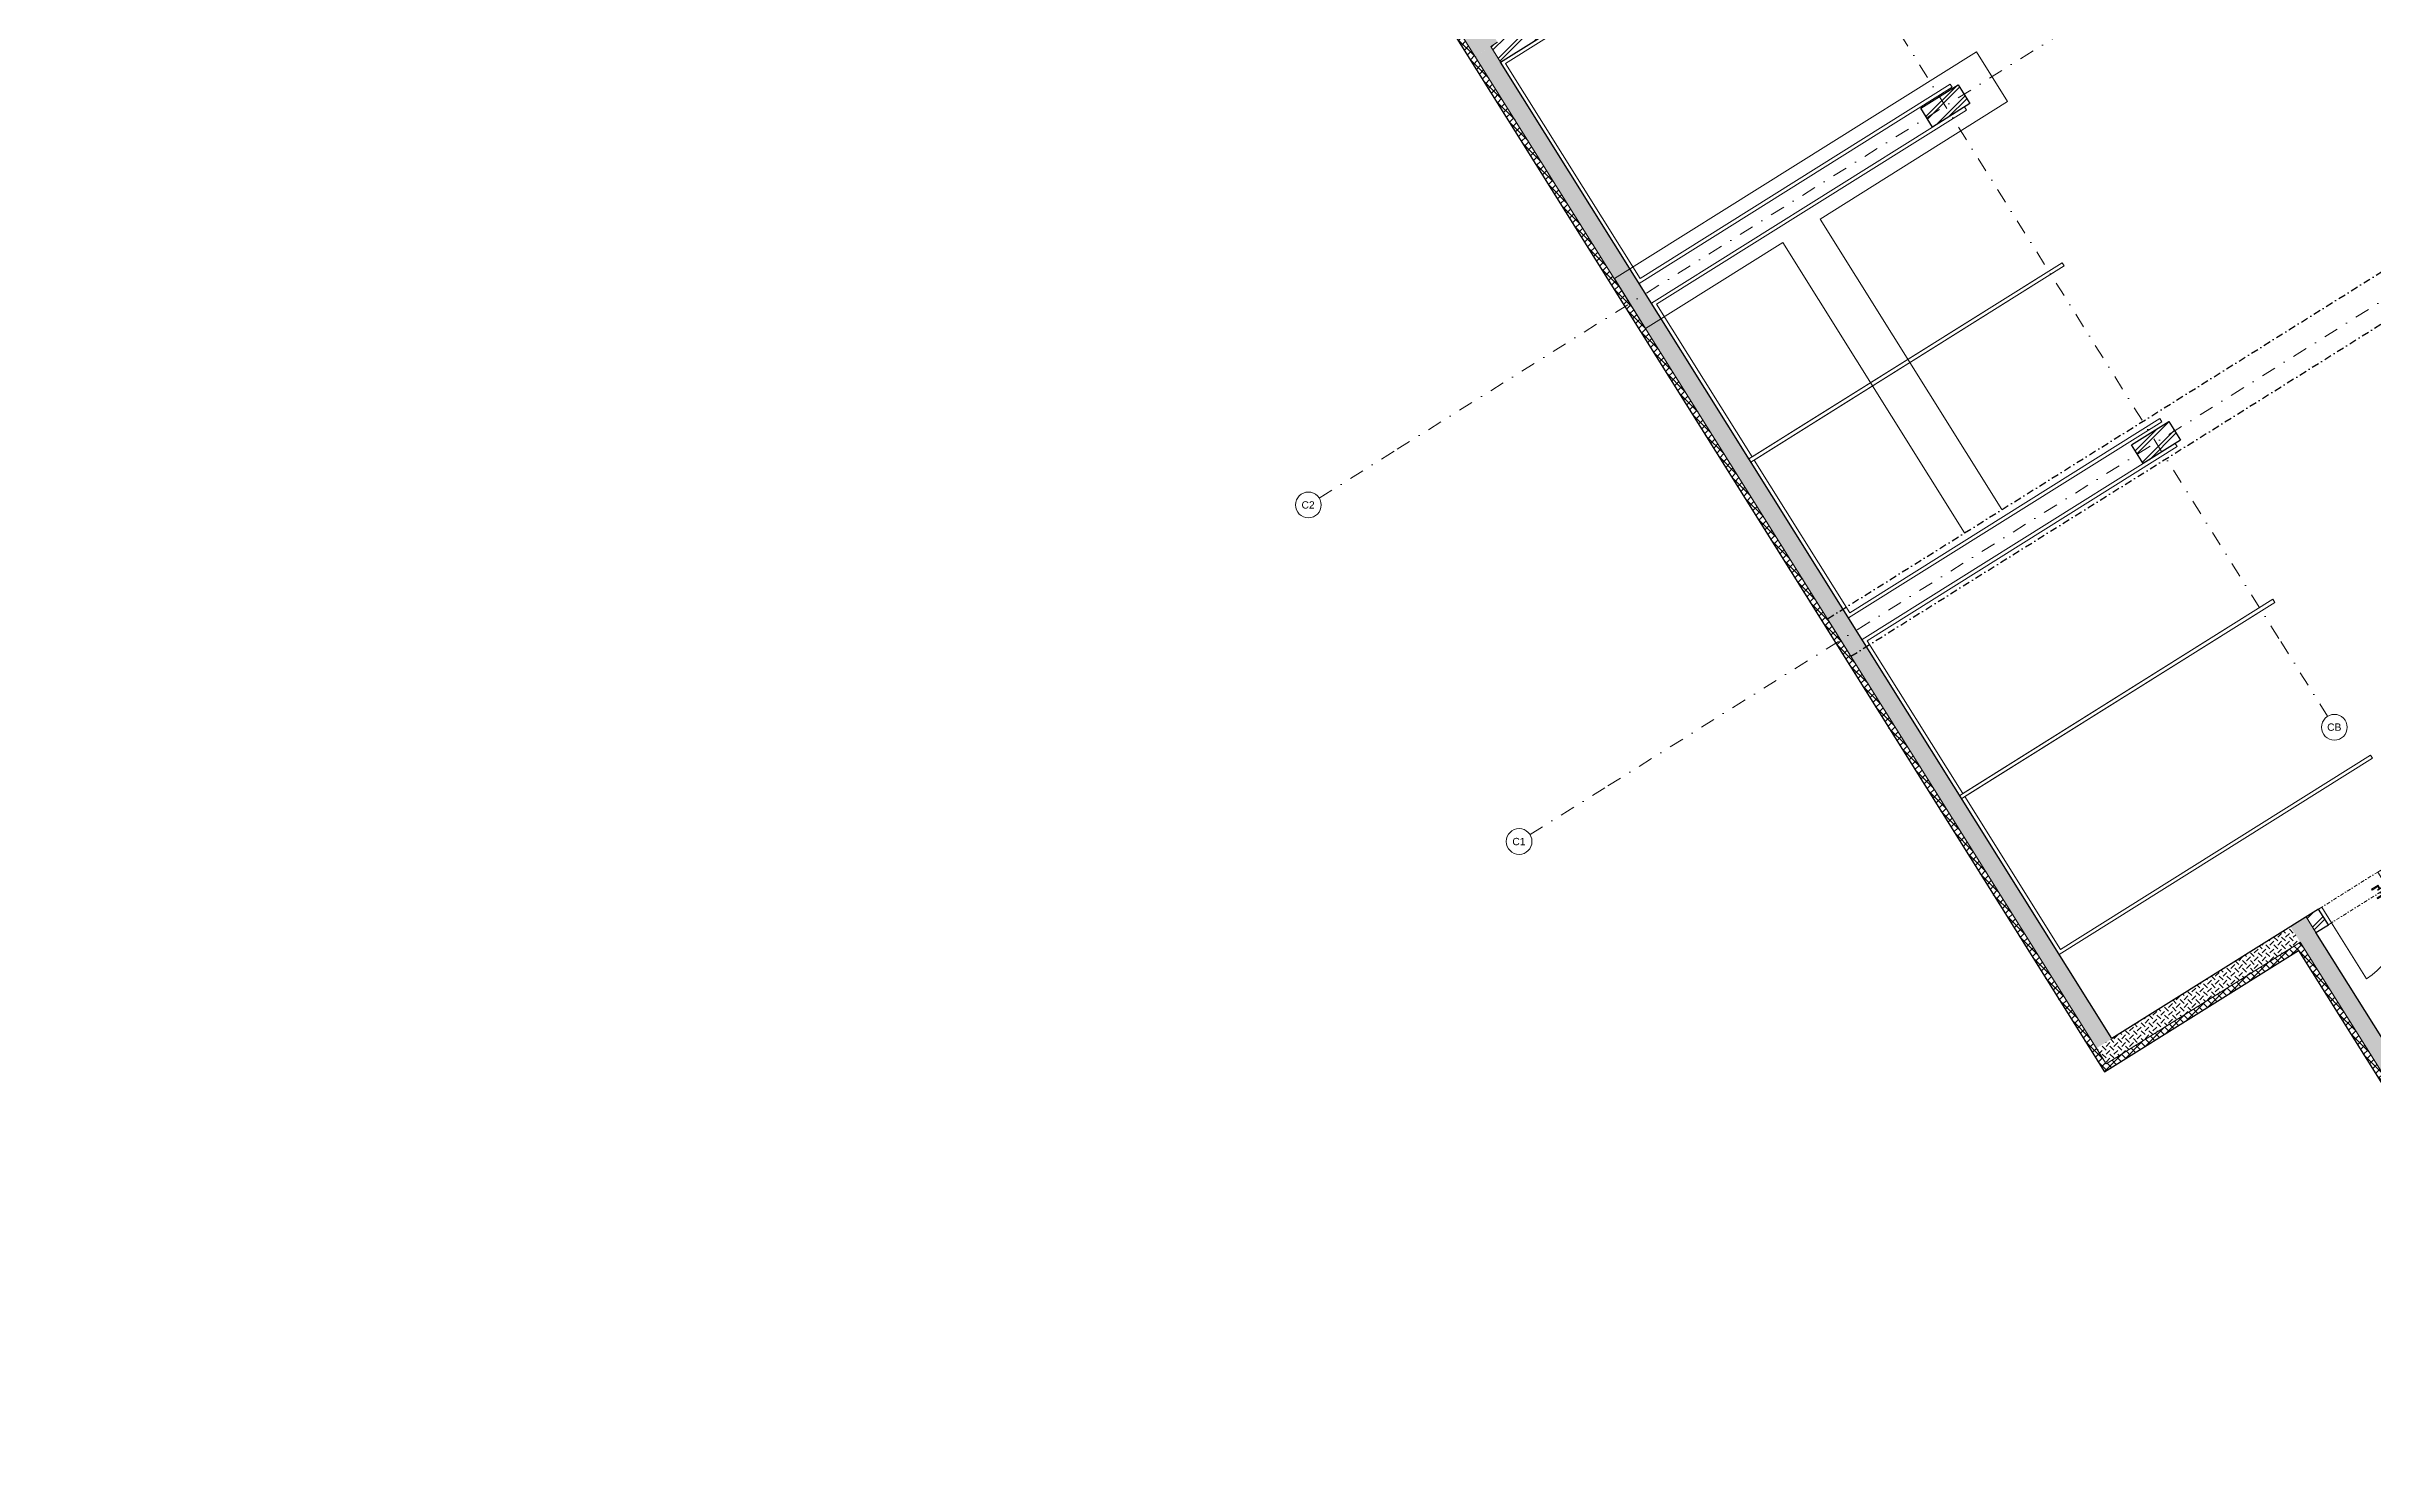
# Model space of a CAD drawing. Header units: millimetres. Extents: x -45447 to 28320, y -3247 to 72859.
# Drawn here: x -41583 to -9940, y 5547 to 24840 of the extents above; entities that cross this region are included whole.
import ezdxf

# ---------------------------------------------------------------- set-up
doc = ezdxf.new("R2010")
doc.units = ezdxf.units.MM
for name, pattern in [('HA_DashDot_10mm-S3mm', [500, 200, -150, 0, -150]), ('HA_DashDot_2_2mm-S0_6mm', [110, 50, -30, 0, -30]), ('HA_DashDot_4mm-S1mm', [200, 100, -50, 0, -50])]:
    doc.linetypes.add(name, pattern=pattern)
for name, color, linetype, lineweight in [('-UNDERLAY_A-DOOR-____-OTLN', 252, 'Continuous', 9), ('-UNDERLAY_A-DOOR-FRAM-MCUT', 252, 'Continuous', 9), ('-UNDERLAY_A-FLOR-____-OTLN', 252, 'Continuous', 9), ('-UNDERLAY_A-FLOR-____-OVHD', 252, 'HA_DashDot_4mm-S1mm', 25), ('-UNDERLAY_A-WALL-____-MCUT', 252, 'Continuous', 9), ('-UNDERLAY_A-WALL-____-PATT', 252, 'Continuous', 25), ('-UNDERLAY_C-PRKG-____-OTLN', 252, 'Continuous', 9), ('-UNDERLAY_I-WALL-____-MCUT', 252, 'Continuous', 25), ('-UNDERLAY_S-BEAM-____-OTLN', 252, 'Continuous', 9), ('-UNDERLAY_S-COLS-____-MCUT', 252, 'Continuous', 25), ('-UNDERLAY_S-COLS-____-OTLN', 252, 'Continuous', 9), ('-UNDERLAY_S-GRID-____-IDEN', 252, 'Continuous', 9), ('-UNDERLAY_S-GRID-____-OTLN', 252, 'Continuous', 5), ('A-DOOR-____-MCUT', 252, 'HA_DashDot_2_2mm-S0_6mm', 9), ('A-DOOR-____-OTLN', 252, 'Continuous', 9), ('C-PRKG-____-OTLN', 252, 'Continuous', 5)]:
    doc.layers.add(name, color=color, linetype=linetype, lineweight=lineweight)
doc.styles.add('Arial_1', font='arial.ttf', dxfattribs={"height": 100})
pattern_1 = [(45, (0, 0), (0, 106.06602), [75, -75]), (135, (0, 56.066), (-106.06602, 7e-15), [75, -75])]
pattern_2 = [(45, (0, 0), (-125.7236, 125.7236), []), (45, (0, 190.5), (-125.7236, 125.7236), [])]
pattern_3 = [(45, (0, 0), (-53.03301, 53.03301), []), (135, (0, 0), (-53.03301, -53.03301), [])]

# ---------------------------------------------------------------- blocks, each defined once
blk = doc.blocks.new('HA_sCO_Rectangle - 300X600-V6-1PP')
at = {"layer": '-UNDERLAY_S-COLS-____-OTLN', "lineweight": 5}
h = blk.add_hatch(dxfattribs=at)
h.set_pattern_fill('FP_11', color=256, style=0, pattern_type=2)
h.set_pattern_definition([(102.939, (28734.08, 601.8), (-173.2855, -39.8118), []), (102.939, (28572.63, 702.92), (-173.2855, -39.8118), [])])
h.paths.add_polyline_path([(150, -300), (150, 300), (-150, 300), (-150, -300)])
at = {"layer": '-UNDERLAY_S-COLS-____-MCUT'}
for p, q in [((-150, 300), (150, 300)), ((-150, -300), (-150, 300)), ((150, 300), (150, -300)), ((150, -300), (-150, -300))]:
    blk.add_line(p, q, dxfattribs=at)
blk = doc.blocks.new('HA_sCO_Rectangle - 300X600-V7-1PP')
at = {"layer": '-UNDERLAY_S-COLS-____-OTLN', "lineweight": 5}
h = blk.add_hatch(dxfattribs=at)
h.set_pattern_fill('FP_12', color=256, style=0, pattern_type=2)
h.set_pattern_definition([(102.939, (23334.08, 601.8), (-173.2855, -39.8118), []), (102.939, (23172.63, 702.92), (-173.2855, -39.8118), [])])
h.paths.add_polyline_path([(150, -300), (150, 300), (-150, 300), (-150, -300)])
at = {"layer": '-UNDERLAY_S-COLS-____-MCUT'}
for p, q in [((-150, 300), (150, 300)), ((-150, -300), (-150, 300)), ((150, 300), (150, -300)), ((150, -300), (-150, -300))]:
    blk.add_line(p, q, dxfattribs=at)
blk = doc.blocks.new('HA_PA_Perpendicular_SingleStall - Generic-V9-1PP')
at = {"layer": 'C-PRKG-____-OTLN'}
for p, q in [((-25, 25), (-25, -5000)), ((2525, 25), (2525, -4485)), ((25, -25), (2475, -25)), ((25, -5000), (25, -25)), ((2475, -25), (2475, -5000)), ((-25, -5000), (25, -5000)), ((2525, -5000), (2475, -5000))]:
    blk.add_line(p, q, dxfattribs=at)
blk = doc.blocks.new('HA_PA_Perpendicular_SingleStall - Generic-1370711-1PP')
at = {"layer": 'C-PRKG-____-OTLN'}
for p, q in [((-25, 25), (-25, -5000)), ((2525, 25), (2525, -5000)), ((25, -25), (2475, -25)), ((25, -5000), (25, -25)), ((2475, -25), (2475, -5000)), ((-25, -5000), (25, -5000)), ((2525, -5000), (2475, -5000))]:
    blk.add_line(p, q, dxfattribs=at)
blk = doc.blocks.new('HA_PA_Perpendicular_SingleStall - Generic-1371193-1PP')
at = {"layer": 'C-PRKG-____-OTLN'}
for p, q in [((-25, 5000), (-25, 4910)), ((25, 5000), (-25, 5000)), ((25, 25), (25, 5000)), ((3475, 5000), (3525, 5000)), ((3475, 5000), (3475, 25)), ((3525, 5000), (3525, -25)), ((3475, 25), (25, 25))]:
    blk.add_line(p, q, dxfattribs=at)
blk = doc.blocks.new('HA_DR_Single_Swing_Solid - In_900x1970_SKLEP-1383483-1PP')
at = {"layer": '-UNDERLAY_A-DOOR-FRAM-MCUT'}
for p, q in [((-500, -125), (-500, 125)), ((-500, 125), (-450, 125)), ((-450, 125), (-450, -125)), ((450, 125), (500, 125)), ((450, -125), (450, 125)), ((500, 125), (500, -125)), ((-450, -125), (-500, -125)), ((500, -125), (450, -125))]:
    blk.add_line(p, q, dxfattribs=at)
at = {"layer": 'A-DOOR-____-MCUT'}
for p, q in [((-450, 125), (450, 125)), ((-450, -125), (450, -125))]:
    blk.add_line(p, q, dxfattribs=at)
at = {"layer": 'A-DOOR-____-OTLN', "lineweight": 5}
blk.add_line((450, 1025), (450, 125), dxfattribs=at)
at = {"layer": 'A-DOOR-____-OTLN'}
for p, q in [((-380, 133), (-320, 133)), ((-380, 133), (-380, 125)), ((-320, 125), (-380, 125)), ((-380, 85), (-320, 85)), ((-380, 85), (-380, 77)), ((-320, 77), (-380, 77)), ((-358, 182), (-358, 133)), ((-255, 182), (-358, 182)), ((-358, 77), (-358, 27)), ((-358, 27), (-255, 27)), ((-343, 133), (-343, 167)), ((-343, 167), (-255, 167)), ((-343, 42), (-343, 77)), ((-255, 42), (-343, 42)), ((-320, 125), (-320, 133)), ((-320, 77), (-320, 85)), ((-255, 182), (-255, 167)), ((-255, 42), (-255, 27))]:
    blk.add_line(p, q, dxfattribs=at)
at = {"layer": 'A-DOOR-____-OTLN', "lineweight": 5}
blk.add_arc((450, 125), 900, 90, 180, dxfattribs=at)
at = {"layer": 'A-DOOR-____-OTLN'}
for points in [[(-343, 167), (-343, 167), (-343, 168), (-343, 168), (-343, 168), (-344, 169), (-344, 169), (-345, 170), (-345, 170), (-346, 171), (-347, 172), (-347, 172), (-348, 173), (-348, 173), (-349, 174), (-349, 174), (-350, 175), (-350, 175), (-350, 175), (-351, 176), (-351, 176), (-352, 177), (-352, 177), (-353, 178), (-353, 178), (-354, 179), (-354, 179), (-355, 180), (-355, 180), (-356, 181), (-356, 181), (-357, 182), (-357, 182), (-357, 182), (-358, 182), (-358, 182)], [(-358, 27), (-358, 27), (-357, 28), (-357, 28), (-357, 28), (-356, 29), (-356, 29), (-355, 30), (-355, 30), (-354, 31), (-353, 32), (-353, 32), (-352, 33), (-352, 33), (-351, 34), (-351, 34), (-350, 35), (-350, 35), (-350, 35), (-349, 36), (-349, 36), (-348, 37), (-348, 37), (-347, 38), (-347, 38), (-346, 39), (-346, 39), (-345, 40), (-345, 40), (-344, 41), (-344, 41), (-343, 42), (-343, 42), (-343, 42), (-343, 42), (-343, 42)]]:
    blk.add_open_spline(points, degree=3, knots=[0, 0, 0, 0, 0.083333, 0.125, 0.166667, 0.208333, 0.229167, 0.25, 0.291667, 0.333333, 0.354167, 0.375, 0.395833, 0.416667, 0.4375, 0.458333, 0.479167, 0.5, 0.520833, 0.541667, 0.5625, 0.583333, 0.604167, 0.625, 0.645833, 0.666667, 0.6875, 0.708333, 0.75, 0.770833, 0.791667, 0.833333, 0.875, 0.916667, 1, 1, 1, 1], dxfattribs=at)
blk = doc.blocks.new('Grid - Radius 3_5mm-353793-1PP')
at = {"layer": '-UNDERLAY_S-GRID-____-IDEN'}
blk.add_circle((0, 0), 3.5, dxfattribs=at)

msp = doc.modelspace()

# ---------------------------------------------------------------- hatches: boundary and pattern name
at = {"layer": '-UNDERLAY_A-WALL-____-PATT', "lineweight": 5}
h = msp.add_hatch(dxfattribs=at)
h.set_pattern_fill('FP_15', color=256, style=0, pattern_type=2)
h.set_pattern_definition(pattern_3)
h.paths.add_polyline_path([(-13643, 10964), (-13575, 11007), (-41515, 55614), (-41583, 55572), (-14326, 12055)])
h = msp.add_hatch(dxfattribs=at)
h.set_pattern_fill('FP_2', color=256, style=0, pattern_type=2)
h.set_pattern_definition(pattern_1)
h.paths.add_polyline_path([(-22156, 24706), (-21851, 24898), (-26031, 31571), (-26336, 31380), (-22779, 25701)])
h = msp.add_hatch(dxfattribs=at)
h.set_pattern_fill('FP_1', color=256, style=0, pattern_type=2)
h.set_pattern_definition(pattern_2)
h.paths.add_polyline_path([(-21811, 24627), (-17841, 27114), (-17973, 27326), (-21944, 24839)])
h = msp.add_hatch(dxfattribs=at)
h.set_pattern_fill('FP_2', color=256, style=0, pattern_type=2)
h.set_pattern_definition(pattern_1)
h.paths.add_polyline_path([(-13708, 11219), (-13496, 11351), (-21944, 24839), (-22156, 24706), (-14231, 12055)])
h = msp.add_hatch(dxfattribs=at)
h.set_pattern_fill('FP_1', color=256, style=0, pattern_type=2)
h.set_pattern_definition(pattern_2)
h.paths.add_polyline_path([(-10723, 12793), (-10554, 12899), (-10686, 13111), (-10856, 13005), (-10758, 12849)])
h.paths.add_polyline_path([(-9706, 13430), (1061, 20174), (928, 20386), (-9839, 13642), (-9735, 13476)])
h = msp.add_hatch(dxfattribs=at)
h.set_pattern_fill('FP_2', color=256, style=0, pattern_type=2)
h.set_pattern_definition(pattern_1)
h.paths.add_polyline_path([(-6678, 5863), (-6413, 5912), (-10856, 13005), (-11068, 12872), (-7706, 7506)])
h = msp.add_hatch(dxfattribs=at)
h.set_pattern_fill('FP_2', color=256, style=0, pattern_type=2)
h.set_pattern_definition(pattern_1)
h.paths.add_polyline_path([(-13575, 11007), (-10935, 12660), (-11068, 12872), (-13708, 11219)])
h = msp.add_hatch(dxfattribs=at)
h.set_pattern_fill('FP_15', color=256, style=0, pattern_type=2)
h.set_pattern_definition(pattern_3)
h.paths.add_polyline_path([(-6620, 5620), (-6535, 5635), (-10935, 12660), (-11003, 12618), (-7801, 7506)])
h = msp.add_hatch(dxfattribs=at)
h.set_pattern_fill('FP_15', color=256, style=0, pattern_type=2)
h.set_pattern_definition(pattern_3)
h.paths.add_polyline_path([(-13600, 10897), (-10960, 12550), (-11003, 12618), (-13643, 10964)])

# ---------------------------------------------------------------- linework, layer by layer
at = {"layer": '-UNDERLAY_A-FLOR-____-OTLN'}
for p, q in [((-10935, 12660), (-11003, 12618)), ((-6535, 5635), (-10935, 12660))]:
    msp.add_line(p, q, dxfattribs=at)
at = {"layer": '-UNDERLAY_A-FLOR-____-OVHD'}
for p, q in [((-17365, 17058), (-7644, 23146)), ((-17047, 16549), (-7326, 22638))]:
    msp.add_line(p, q, dxfattribs=at)
at = {"layer": '-UNDERLAY_A-WALL-____-MCUT', "lineweight": 25}
for p, q in [((-41583, 55572), (-13600, 10897)), ((-13600, 10897), (-10960, 12550)), ((-10960, 12550), (-6574, 5547))]:
    msp.add_line(p, q, dxfattribs=at)
at = {"layer": '-UNDERLAY_A-WALL-____-MCUT'}
for p, q in [((-41473, 55546), (-13575, 11007)), ((-21944, 24839), (-21851, 24898)), ((-21944, 24839), (-21811, 24627)), ((-10856, 13005), (-10723, 12793)), ((-11003, 12618), (-13575, 11007))]:
    msp.add_line(p, q, dxfattribs=at)
at = {"layer": '-UNDERLAY_I-WALL-____-MCUT'}
for p, q in [((-21811, 24627), (-17629, 27247)), ((-13496, 11351), (-21811, 24627)), ((-10686, 13111), (-13496, 11351)), ((-10554, 12899), (-10686, 13111)), ((-10723, 12793), (-10554, 12899)), ((-6413, 5912), (-10723, 12793))]:
    msp.add_line(p, q, dxfattribs=at)
at = {"layer": '-UNDERLAY_S-BEAM-____-OTLN'}
for p, q in [((-20263, 21685), (-15340, 24769)), ((-14915, 24091), (-15340, 24769)), ((-17466, 22493), (-14915, 24091)), ((-17466, 22493), (-14992, 18544)), ((-19839, 21007), (-17974, 22175)), ((-17974, 22175), (-15501, 18226)), ((-20263, 21685), (-19839, 21007)), ((-17365, 17058), (-17047, 16549))]:
    msp.add_line(p, q, dxfattribs=at)
at = {"layer": '-UNDERLAY_S-GRID-____-OTLN', "linetype": 'HA_DashDot_10mm-S3mm', "lineweight": 9}
for p, q in [((-11228, 16792), (-30324, 47280)), ((-23216, 19364), (-3250, 31870)), ((-20350, 14787), (-383, 27293)), ((-24276, 18700), (-23216, 19364)), ((-10564, 15733), (-11228, 16792)), ((-21409, 14124), (-20350, 14787))]:
    msp.add_line(p, q, dxfattribs=at)

# ---------------------------------------------------------------- block references
at = {"layer": '-UNDERLAY_A-DOOR-____-OTLN', "rotation": 212.0612494774559}
msp.add_blockref('HA_DR_Single_Swing_Solid - In_900x1970_SKLEP-1383483-1PP', (-10196, 13271), dxfattribs=at)
at = {"layer": '-UNDERLAY_C-PRKG-____-OTLN'}
for name, p, rotation in [('HA_PA_Perpendicular_SingleStall - Generic-1371193-1PP', (-21777, 24619), 302.0612494774556), ('HA_PA_Perpendicular_SingleStall - Generic-V9-1PP', (-18398, 19225), 122.0612494774558), ('HA_PA_Perpendicular_SingleStall - Generic-1370711-1PP', (-17071, 17106), 122.0612494774558), ('HA_PA_Perpendicular_SingleStall - Generic-V9-1PP', (-15532, 14649), 122.0612494774558), ('HA_PA_Perpendicular_SingleStall - Generic-1370711-1PP', (-14205, 12530), 122.0612494774558)]:
    msp.add_blockref(name, p, dxfattribs=dict(at, rotation=rotation))
at = {"layer": '-UNDERLAY_S-COLS-____-OTLN', "rotation": 302.061249477455}
for name, p in [('HA_sCO_Rectangle - 300X600-V6-1PP', (-15763, 24032)), ('HA_sCO_Rectangle - 300X600-V7-1PP', (-12896, 19456))]:
    msp.add_blockref(name, p, dxfattribs=at)
at = {"layer": '-UNDERLAY_S-GRID-____-IDEN'}
for p, xscale, yscale, zscale, rotation in [((-24424, 18607), 49.99999999999997, 49.99999999999997, 49.99999999999997, 302.0612494774553), ((-10472, 15584), 49.99999999999998, 49.99999999999998, 49.99999999999998, 32.06124947745563), ((-21558, 14031), 49.99999999999997, 49.99999999999997, 49.99999999999997, 302.0612494774553)]:
    msp.add_blockref('Grid - Radius 3_5mm-353793-1PP', p, dxfattribs=dict(at, xscale=xscale, yscale=yscale, zscale=zscale, rotation=rotation))

# ---------------------------------------------------------------- texts
at = {"layer": '-UNDERLAY_S-GRID-____-IDEN', "lineweight": 5, "char_height": 100, "attachment_point": 1, "style": 'Arial_1'}
for s, insert, width in [('C2', (-24517, 18657), 220.46), ('CB', (-10570, 15636), 240.51), ('C1', (-21650, 14080), 220.46)]:
    msp.add_mtext(s, dxfattribs=dict(at, insert=insert, width=width))

doc.saveas('drawing.dxf')
